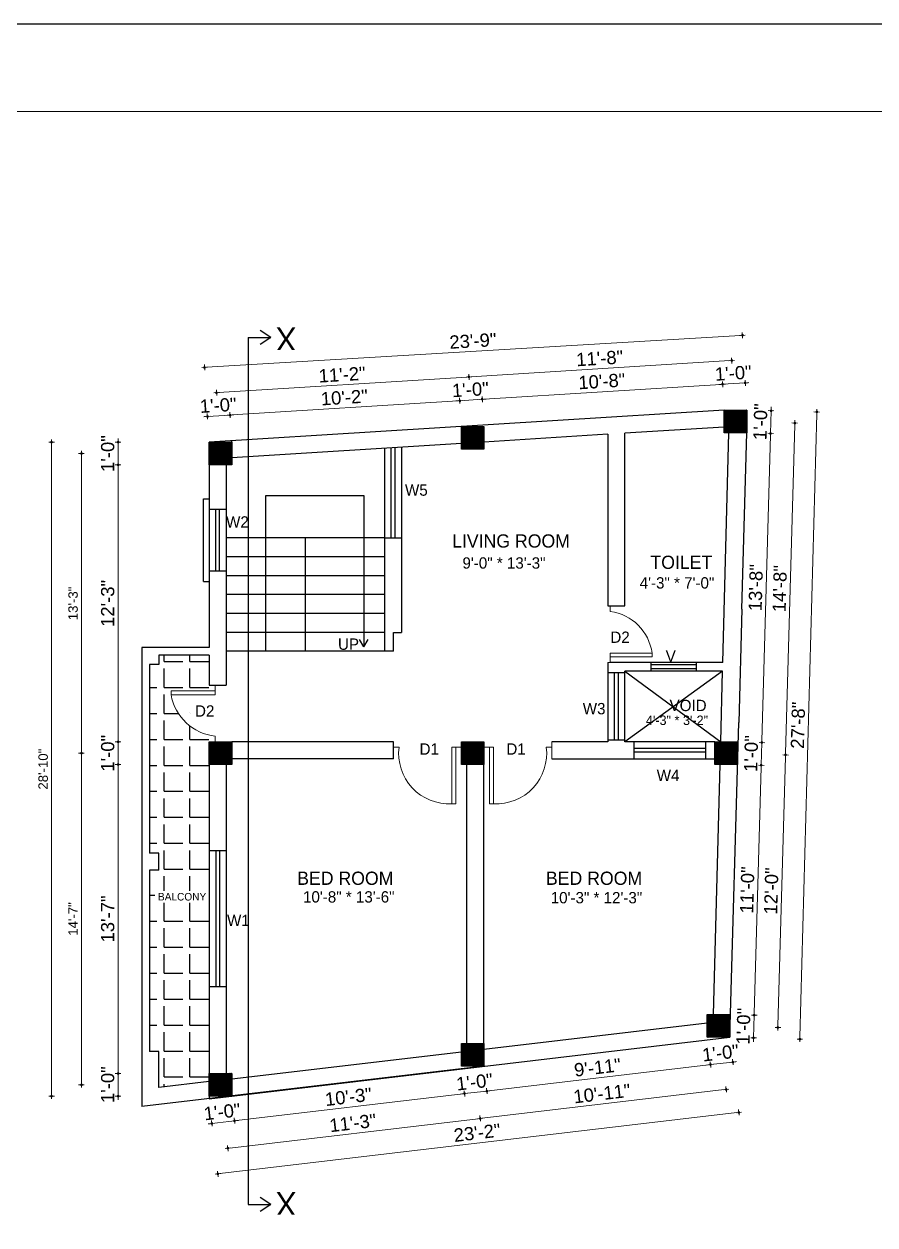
# Model space of a CAD drawing. Header units: inches. Extents: x 36657 to 39835, y -150 to 2098.
# Drawn here: x 38055 to 38506, y 1462 to 2098 of the extents above; entities that cross this region are included whole.
import ezdxf
from ezdxf.enums import TextEntityAlignment as Align

# ---------------------------------------------------------------- set-up
doc = ezdxf.new("R2010")
doc.units = ezdxf.units.IN
doc.header["$LTSCALE"] = 0.5
doc.header["$MEASUREMENT"] = 0
doc.header["$PDMODE"] = 66
for name, color, linetype, lineweight in [('0.13', 2, 'Continuous', 13), ('DW TEXT', 92, 'Continuous', 15), ('ELE1', 3, 'Continuous', 9), ('ELEVATION', 85, 'Continuous', 9), ('hatch', 9, 'Continuous', 0), ('Toilet', 7, 'Continuous', 25)]:
    doc.layers.add(name, color=color, linetype=linetype, lineweight=lineweight)
doc.styles.add('CEN', font='GOTHIC.TTF')
doc.styles.get("Standard").update_dxf_attribs({"font": 'arial.ttf'})
doc.dimstyles.new('S8', dxfattribs={"dimtxt": 5, "dimasz": 1, "dimexe": 6, "dimexo": 18, "dimgap": 1.9375, "dimtad": 1, "dimdec": 0, "dimzin": 3, "dimdsep": 46, "dimlunit": 4, "dimtxsty": 'Standard', "dimblk": 'dot 2', "dimcen": 12, "dimse1": 1, "dimse2": 1, "dimclrd": 1, "dimclre": 1, "dimclrt": 256, "dimadec": 0, "dimazin": 0, "dimtfac": 0.75, "dimtdec": 0, "dimtix": 1, "dimtmove": 1, "dimatfit": 3, "dimldrblk": 'DOT', "dimfxl": 1, "dimtolj": 1, "dimtzin": 0, "dimlwd": 9, "dimlwe": 9, "dimarcsym": 0})
pattern_1 = [(135, (38411.97178, -1856.22724), (-0.0883883476, -0.0883883476), [])]

# ---------------------------------------------------------------- blocks, each defined once
blk = doc.blocks.new('dot1')
at = {"layer": 'hatch'}
h = blk.add_hatch(color=256, dxfattribs=at)
edge = h.paths.add_edge_path()
edge.add_arc((0, 0), 1, 0, 360)
for p, q in [((3, 0), (-3, 0)), ((0, 3), (0, -3))]:
    blk.add_line(p, q, dxfattribs=at)
blk.add_circle((0, 0), 1, dxfattribs=at)
blk = doc.blocks.new('dot 2')
at = {"layer": 'hatch', "xscale": 0.5, "yscale": 0.5, "zscale": 0.5}
blk.add_blockref('dot1', (0, 0), dxfattribs=at)
blk = doc.blocks.new('*D1259')
at = {"layer": 'Defpoints', "color": 0, "transparency": 16777216}
for p in [(38153.12, 1528.5), (38165.12, 1529.92), (38166.67, 1516.8)]:
    blk.add_point(p, dxfattribs=at)
at = {"layer": 'Toilet', "color": 1, "lineweight": 9, "transparency": 16777216}
for p, q in [((38153.68, 1515.27), (38152.68, 1515.15)), ((38154.67, 1515.39), (38166.67, 1516.8)), ((38167.66, 1516.92), (38168.66, 1517.04))]:
    blk.add_line(p, q, dxfattribs=at)
for p, rotation in [((38154.67, 1515.39), 6.727351048226113), ((38166.67, 1516.8), 186.7273510482261)]:
    blk.add_blockref('dot 2', p, dxfattribs=dict(at, rotation=rotation))
at = {"layer": 'Toilet', "transparency": 16777216, "insert": (38160.02, 1521.57), "char_height": 7, "attachment_point": 5, "rotation": 6.72735}
blk.add_mtext('\\A1;1\'-0"', dxfattribs=at)
blk = doc.blocks.new('_Dot')
at = {"color": 0, "linetype": 'ByBlock', "lineweight": -2}
blk.add_line((-0.5, 0), (-1, 0), dxfattribs=at)
at = {"color": 0, "linetype": 'ByBlock', "const_width": 0.5}
blk.add_lwpolyline([(-0.25, 0, 1), (0.25, 0, 1)], format="xyb", close=True, dxfattribs=at)
blk = doc.blocks.new('*D1260')
at = {"layer": 'Defpoints', "color": 0, "transparency": 16777216}
for p in [(38286.74, 1545.68), (38165.12, 1529.92), (38288.46, 1531.17)]:
    blk.add_point(p, dxfattribs=at)
at = {"layer": 'Toilet', "color": 1, "lineweight": 9, "transparency": 16777216}
blk.add_line((38167.66, 1516.92), (38287.46, 1531.05), dxfattribs=at)
for p, rotation in [((38288.46, 1531.17), 6.727351048253515), ((38166.67, 1516.8), 186.7273510482535)]:
    blk.add_blockref('dot 2', p, dxfattribs=dict(at, rotation=rotation))
at = {"layer": 'Toilet', "transparency": 16777216, "insert": (38226.92, 1529.46), "char_height": 7, "attachment_point": 5, "rotation": 6.72735}
blk.add_mtext('\\A1;10\'-3"', dxfattribs=at)
blk = doc.blocks.new('*D1261')
at = {"layer": 'Defpoints', "color": 0, "transparency": 16777216}
for p in [(38286.74, 1545.68), (38298.74, 1545.68), (38300.29, 1532.56)]:
    blk.add_point(p, dxfattribs=at)
at = {"layer": 'Toilet', "color": 1, "lineweight": 9, "transparency": 16777216}
for p, q in [((38288.46, 1531.17), (38300.29, 1532.56)), ((38301.28, 1532.68), (38302.28, 1532.8)), ((38287.46, 1531.05), (38286.47, 1530.93))]:
    blk.add_line(p, q, dxfattribs=at)
for p, rotation in [((38288.46, 1531.17), 6.727351048253531), ((38300.29, 1532.56), 186.7273510482535)]:
    blk.add_blockref('dot 2', p, dxfattribs=dict(at, rotation=rotation))
at = {"layer": 'Toilet', "transparency": 16777216, "insert": (38293.73, 1537.34), "char_height": 7, "attachment_point": 5, "rotation": 6.72735}
blk.add_mtext('\\A1;1\'-0"', dxfattribs=at)
blk = doc.blocks.new('*D1262')
at = {"layer": 'Defpoints', "color": 0, "transparency": 16777216}
for p in [(38417.02, 1561.05), (38298.74, 1545.68), (38418.73, 1546.54)]:
    blk.add_point(p, dxfattribs=at)
at = {"layer": 'Toilet', "color": 1, "lineweight": 9, "transparency": 16777216}
blk.add_line((38301.28, 1532.68), (38417.74, 1546.42), dxfattribs=at)
for p, rotation in [((38418.73, 1546.54), 6.727351048253515), ((38300.29, 1532.56), 186.7273510482535)]:
    blk.add_blockref('dot 2', p, dxfattribs=dict(at, rotation=rotation))
at = {"layer": 'Toilet', "transparency": 16777216, "insert": (38358.87, 1545.02), "char_height": 7, "attachment_point": 5, "rotation": 6.72735}
blk.add_mtext('\\A1;9\'-11"', dxfattribs=at)
blk = doc.blocks.new('*D1263')
at = {"layer": 'Defpoints', "color": 0, "transparency": 16777216}
for p in [(38417.02, 1561.05), (38429.02, 1561.05), (38430.57, 1547.93)]:
    blk.add_point(p, dxfattribs=at)
at = {"layer": 'Toilet', "color": 1, "lineweight": 9, "transparency": 16777216}
for p, q in [((38417.74, 1546.42), (38416.75, 1546.3)), ((38418.73, 1546.54), (38430.57, 1547.93)), ((38431.56, 1548.05), (38432.56, 1548.17))]:
    blk.add_line(p, q, dxfattribs=at)
for p, rotation in [((38418.73, 1546.54), 6.727351048253531), ((38430.57, 1547.93), 186.7273510482535)]:
    blk.add_blockref('dot 2', p, dxfattribs=dict(at, rotation=rotation))
at = {"layer": 'Toilet', "transparency": 16777216, "insert": (38424.01, 1552.71), "char_height": 7, "attachment_point": 5, "rotation": 6.72735}
blk.add_mtext('\\A1;1\'-0"', dxfattribs=at)
blk = doc.blocks.new('*D1264')
at = {"layer": 'Defpoints', "color": 0, "transparency": 16777216}
for p in [(38423.02, 1567.05), (38292.74, 1551.68), (38296.71, 1518.04)]:
    blk.add_point(p, dxfattribs=at)
at = {"layer": 'Toilet', "color": 1, "lineweight": 9, "transparency": 16777216}
blk.add_line((38426, 1533.29), (38297.71, 1518.15), dxfattribs=at)
for p, rotation in [((38426.99, 1533.4), 6.727351048226033), ((38296.71, 1518.04), 186.727351048226)]:
    blk.add_blockref('dot 2', p, dxfattribs=dict(at, rotation=rotation))
at = {"layer": 'Toilet', "transparency": 16777216, "insert": (38361.21, 1531.19), "char_height": 7, "attachment_point": 5, "rotation": 6.72735}
blk.add_mtext('\\A1;10\'-11"', dxfattribs=at)
blk = doc.blocks.new('*D1265')
at = {"layer": 'Defpoints', "color": 0, "transparency": 16777216}
for p in [(38292.74, 1551.68), (38159.12, 1535.92), (38163.09, 1502.27)]:
    blk.add_point(p, dxfattribs=at)
at = {"layer": 'Toilet', "color": 1, "lineweight": 9, "transparency": 16777216}
blk.add_line((38295.72, 1517.92), (38164.08, 1502.39), dxfattribs=at)
for p, rotation in [((38296.71, 1518.04), 6.727351048253611), ((38163.09, 1502.27), 186.7273510482536)]:
    blk.add_blockref('dot 2', p, dxfattribs=dict(at, rotation=rotation))
at = {"layer": 'Toilet', "transparency": 16777216, "insert": (38229.26, 1515.63), "char_height": 7, "attachment_point": 5, "rotation": 6.72735}
blk.add_mtext('\\A1;11\'-3"', dxfattribs=at)
blk = doc.blocks.new('*D1266')
at = {"layer": 'Defpoints', "color": 0, "transparency": 16777216}
for p in [(38429.02, 1561.05), (38153.12, 1528.5), (38433.72, 1521.25)]:
    blk.add_point(p, dxfattribs=at)
at = {"layer": 'Toilet', "color": 1, "lineweight": 9, "transparency": 16777216}
blk.add_line((38158.81, 1488.82), (38432.72, 1521.13), dxfattribs=at)
for p, rotation in [((38433.72, 1521.25), 6.727351048225832), ((38157.82, 1488.7), 186.7273510482258)]:
    blk.add_blockref('dot 2', p, dxfattribs=dict(at, rotation=rotation))
at = {"layer": 'Toilet', "transparency": 16777216, "insert": (38295.12, 1510.45), "char_height": 7, "attachment_point": 5, "rotation": 6.72735}
blk.add_mtext('\\A1;23\'-2"', dxfattribs=at)
blk = doc.blocks.new('*D1267')
at = {"layer": 'Defpoints', "color": 0, "transparency": 16777216}
for p in [(38427.07, 1711.41), (38458.45, 1710.53), (38423.02, 1567.05)]:
    blk.add_point(p, dxfattribs=at)
at = {"layer": 'Toilet', "color": 1, "lineweight": 9, "transparency": 16777216}
blk.add_line((38454.43, 1567.17), (38458.42, 1709.53), dxfattribs=at)
for p, rotation in [((38458.45, 1710.53), 88.3940478382733), ((38454.4, 1566.17), 268.3940478382733)]:
    blk.add_blockref('dot 2', p, dxfattribs=dict(at, rotation=rotation))
at = {"layer": 'Toilet', "transparency": 16777216, "insert": (38450.92, 1638.5), "char_height": 7, "attachment_point": 5, "rotation": 88.39405}
blk.add_mtext('\\A1;12\'-0"', dxfattribs=at)
blk = doc.blocks.new('*D1268')
at = {"layer": 'Defpoints', "color": 0, "transparency": 16777216}
for p in [(38432, 1887.14), (38463.38, 1886.26), (38427.07, 1711.41)]:
    blk.add_point(p, dxfattribs=at)
at = {"layer": 'Toilet', "color": 1, "lineweight": 9, "transparency": 16777216}
blk.add_line((38458.48, 1711.53), (38463.35, 1885.26), dxfattribs=at)
for p, rotation in [((38463.38, 1886.26), 88.3940478382136), ((38458.45, 1710.53), 268.3940478382136)]:
    blk.add_blockref('dot 2', p, dxfattribs=dict(at, rotation=rotation))
at = {"layer": 'Toilet', "transparency": 16777216, "insert": (38455.41, 1798.55), "char_height": 7, "attachment_point": 5, "rotation": 88.39405}
blk.add_mtext('\\A1;14\'-8"', dxfattribs=at)
blk = doc.blocks.new('*D1237')
at = {"layer": 'Defpoints', "color": 0, "transparency": 16777216}
for p in [(38429.36, 1573.05), (38441.87, 1572.69), (38429.02, 1561.05)]:
    blk.add_point(p, dxfattribs=at)
at = {"layer": 'Toilet', "color": 1, "lineweight": 9, "transparency": 16777216}
for p, q in [((38441.53, 1560.69), (38441.87, 1572.69)), ((38441.9, 1573.69), (38441.93, 1574.69)), ((38441.5, 1559.69), (38441.48, 1558.7))]:
    blk.add_line(p, q, dxfattribs=at)
for p, rotation in [((38441.87, 1572.69), 268.3940478382552), ((38441.53, 1560.69), 88.39404783825515)]:
    blk.add_blockref('dot 2', p, dxfattribs=dict(at, rotation=rotation))
at = {"layer": 'Toilet', "transparency": 16777216, "insert": (38436.19, 1566.85), "char_height": 7, "attachment_point": 5, "rotation": 88.39405}
blk.add_mtext('\\A1;1\'-0"', dxfattribs=at)
blk = doc.blocks.new('*D1294')
at = {"layer": 'Defpoints', "color": 0, "transparency": 16777216}
for p in [(38433.07, 1705.41), (38445.58, 1705.06), (38429.36, 1573.05)]:
    blk.add_point(p, dxfattribs=at)
at = {"layer": 'Toilet', "color": 1, "lineweight": 9, "transparency": 16777216}
blk.add_line((38441.9, 1573.69), (38445.55, 1704.06), dxfattribs=at)
for p, rotation in [((38445.58, 1705.06), 88.3940478382136), ((38441.87, 1572.69), 268.3940478382136)]:
    blk.add_blockref('dot 2', p, dxfattribs=dict(at, rotation=rotation))
at = {"layer": 'Toilet', "transparency": 16777216, "insert": (38438.22, 1639.03), "char_height": 7, "attachment_point": 5, "rotation": 88.39405}
blk.add_mtext('\\A1;11\'-0"', dxfattribs=at)
blk = doc.blocks.new('*D1295')
at = {"layer": 'Defpoints', "color": 0, "transparency": 16777216}
for p in [(38433.07, 1717.41), (38445.92, 1717.05), (38433.07, 1705.41)]:
    blk.add_point(p, dxfattribs=at)
at = {"layer": 'Toilet', "color": 1, "lineweight": 9, "transparency": 16777216}
for p, q in [((38445.58, 1705.06), (38445.92, 1717.05)), ((38445.94, 1718.05), (38445.97, 1719.05)), ((38445.55, 1704.06), (38445.52, 1703.06))]:
    blk.add_line(p, q, dxfattribs=at)
for p, rotation in [((38445.92, 1717.05), 268.3940478382136), ((38445.58, 1705.06), 88.39404783821358)]:
    blk.add_blockref('dot 2', p, dxfattribs=dict(at, rotation=rotation))
at = {"layer": 'Toilet', "transparency": 16777216, "insert": (38440.24, 1711.21), "char_height": 7, "attachment_point": 5, "rotation": 88.39405}
blk.add_mtext('\\A1;1\'-0"', dxfattribs=at)
blk = doc.blocks.new('*D1296')
at = {"layer": 'Defpoints', "color": 0, "transparency": 16777216}
for p in [(38438, 1881.14), (38450.51, 1880.79), (38433.07, 1717.41)]:
    blk.add_point(p, dxfattribs=at)
at = {"layer": 'Toilet', "color": 1, "lineweight": 9, "transparency": 16777216}
blk.add_line((38445.94, 1718.05), (38450.48, 1879.79), dxfattribs=at)
for p, rotation in [((38450.51, 1880.79), 88.3940478382136), ((38445.92, 1717.05), 268.3940478382136)]:
    blk.add_blockref('dot 2', p, dxfattribs=dict(at, rotation=rotation))
at = {"layer": 'Toilet', "transparency": 16777216, "insert": (38442.7, 1799.07), "char_height": 7, "attachment_point": 5, "rotation": 88.39405}
blk.add_mtext('\\A1;13\'-8"', dxfattribs=at)
blk = doc.blocks.new('*D1297')
at = {"layer": 'Defpoints', "color": 0, "transparency": 16777216}
for p in [(38438, 1893.14), (38450.84, 1892.78), (38438, 1881.14)]:
    blk.add_point(p, dxfattribs=at)
at = {"layer": 'Toilet', "color": 1, "lineweight": 9, "transparency": 16777216}
for p, q in [((38450.51, 1880.79), (38450.84, 1892.78)), ((38450.87, 1893.78), (38450.9, 1894.78)), ((38450.48, 1879.79), (38450.45, 1878.79))]:
    blk.add_line(p, q, dxfattribs=at)
for p, rotation in [((38450.84, 1892.78), 268.3940478382136), ((38450.51, 1880.79), 88.39404783821358)]:
    blk.add_blockref('dot 2', p, dxfattribs=dict(at, rotation=rotation))
at = {"layer": 'Toilet', "transparency": 16777216, "insert": (38445.17, 1886.94), "char_height": 7, "attachment_point": 5, "rotation": 88.39405}
blk.add_mtext('\\A1;1\'-0"', dxfattribs=at)
blk = doc.blocks.new('*D1299')
at = {"layer": 'Defpoints', "color": 0, "transparency": 16777216}
for p in [(38164.27, 1890.49), (38153.12, 1876.09), (38165.12, 1876.84)]:
    blk.add_point(p, dxfattribs=at)
at = {"layer": 'Toilet', "color": 1, "lineweight": 9, "transparency": 16777216}
for p, q in [((38151.27, 1889.68), (38150.27, 1889.62)), ((38152.27, 1889.74), (38164.27, 1890.49)), ((38165.27, 1890.55), (38166.27, 1890.61))]:
    blk.add_line(p, q, dxfattribs=at)
for p, rotation in [((38152.27, 1889.74), 3.575827605927389), ((38164.27, 1890.49), 183.5758276059273)]:
    blk.add_blockref('dot 2', p, dxfattribs=dict(at, rotation=rotation))
at = {"layer": 'Toilet', "transparency": 16777216, "insert": (38157.93, 1895.62), "char_height": 7, "attachment_point": 5, "rotation": 3.57583}
blk.add_mtext('\\A1;1\'-0"', dxfattribs=at)
blk = doc.blocks.new('*D1300')
at = {"layer": 'Defpoints', "color": 0, "transparency": 16777216}
for p in [(38285.89, 1898.09), (38286.74, 1884.44), (38165.12, 1876.84)]:
    blk.add_point(p, dxfattribs=at)
at = {"layer": 'Toilet', "color": 1, "lineweight": 9, "transparency": 16777216}
blk.add_line((38165.27, 1890.55), (38284.89, 1898.03), dxfattribs=at)
for p, rotation in [((38285.89, 1898.09), 3.575827605928077), ((38164.27, 1890.49), 183.5758276059281)]:
    blk.add_blockref('dot 2', p, dxfattribs=dict(at, rotation=rotation))
at = {"layer": 'Toilet', "transparency": 16777216, "insert": (38224.74, 1899.79), "char_height": 7, "attachment_point": 5, "rotation": 3.57583}
blk.add_mtext('\\A1;10\'-2"', dxfattribs=at)
blk = doc.blocks.new('*D1301')
at = {"layer": 'Defpoints', "color": 0, "transparency": 16777216}
for p in [(38297.84, 1898.84), (38286.74, 1884.44), (38298.74, 1884.44)]:
    blk.add_point(p, dxfattribs=at)
at = {"layer": 'Toilet', "color": 1, "lineweight": 9, "transparency": 16777216}
for p, q in [((38284.89, 1898.03), (38283.9, 1897.97)), ((38285.89, 1898.09), (38297.84, 1898.84)), ((38298.84, 1898.9), (38299.84, 1898.96))]:
    blk.add_line(p, q, dxfattribs=at)
for p, rotation in [((38285.89, 1898.09), 3.575827605928028), ((38297.84, 1898.84), 183.5758276059281)]:
    blk.add_blockref('dot 2', p, dxfattribs=dict(at, rotation=rotation))
at = {"layer": 'Toilet', "transparency": 16777216, "insert": (38291.52, 1903.96), "char_height": 7, "attachment_point": 5, "rotation": 3.57583}
blk.add_mtext('\\A1;1\'-0"', dxfattribs=at)
blk = doc.blocks.new('*D1302')
at = {"layer": 'Defpoints', "color": 0, "transparency": 16777216}
for p in [(38425.14, 1906.79), (38426, 1893.14), (38298.74, 1884.44)]:
    blk.add_point(p, dxfattribs=at)
at = {"layer": 'Toilet', "color": 1, "lineweight": 9, "transparency": 16777216}
blk.add_line((38298.84, 1898.9), (38424.15, 1906.73), dxfattribs=at)
for p, rotation in [((38425.14, 1906.79), 3.575827605928077), ((38297.84, 1898.84), 183.5758276059281)]:
    blk.add_blockref('dot 2', p, dxfattribs=dict(at, rotation=rotation))
at = {"layer": 'Toilet', "transparency": 16777216, "insert": (38361.15, 1908.32), "char_height": 7, "attachment_point": 5, "rotation": 3.57583}
blk.add_mtext('\\A1;10\'-8"', dxfattribs=at)
blk = doc.blocks.new('*D1303')
at = {"layer": 'Defpoints', "color": 0, "transparency": 16777216}
for p in [(38437.1, 1907.54), (38426, 1893.14), (38438, 1893.14)]:
    blk.add_point(p, dxfattribs=at)
at = {"layer": 'Toilet', "color": 1, "lineweight": 9, "transparency": 16777216}
for p, q in [((38424.15, 1906.73), (38423.15, 1906.67)), ((38425.14, 1906.79), (38437.1, 1907.54)), ((38438.1, 1907.6), (38439.09, 1907.66))]:
    blk.add_line(p, q, dxfattribs=at)
for p, rotation in [((38425.14, 1906.79), 3.575827605928108), ((38437.1, 1907.54), 183.5758276059281)]:
    blk.add_blockref('dot 2', p, dxfattribs=dict(at, rotation=rotation))
at = {"layer": 'Toilet', "transparency": 16777216, "insert": (38430.78, 1912.67), "char_height": 7, "attachment_point": 5, "rotation": 3.57583}
blk.add_mtext('\\A1;1\'-0"', dxfattribs=at)
blk = doc.blocks.new('*D1304')
at = {"layer": 'Defpoints', "color": 0, "transparency": 16777216}
for p in [(38290.73, 1910.65), (38432, 1887.14), (38292.74, 1878.44)]:
    blk.add_point(p, dxfattribs=at)
at = {"layer": 'Toilet', "color": 1, "lineweight": 9, "transparency": 16777216}
blk.add_line((38428.99, 1919.29), (38291.73, 1910.71), dxfattribs=at)
for p, rotation in [((38429.98, 1919.35), 3.575843646370442), ((38290.73, 1910.65), 183.5758436463704)]:
    blk.add_blockref('dot 2', p, dxfattribs=dict(at, rotation=rotation))
at = {"layer": 'Toilet', "transparency": 16777216, "insert": (38360.01, 1920.5), "char_height": 7, "attachment_point": 5, "rotation": 3.57584}
blk.add_mtext('\\A1;11\'-8"', dxfattribs=at)
blk = doc.blocks.new('*D1305')
at = {"layer": 'Defpoints', "color": 0, "transparency": 16777216}
for p in [(38157.11, 1902.3), (38292.74, 1878.44), (38159.12, 1870.09)]:
    blk.add_point(p, dxfattribs=at)
at = {"layer": 'Toilet', "color": 1, "lineweight": 9, "transparency": 16777216}
blk.add_line((38289.73, 1910.59), (38158.11, 1902.36), dxfattribs=at)
for p, rotation in [((38290.73, 1910.65), 3.575843646351018), ((38157.11, 1902.3), 183.575843646351)]:
    blk.add_blockref('dot 2', p, dxfattribs=dict(at, rotation=rotation))
at = {"layer": 'Toilet', "transparency": 16777216, "insert": (38223.58, 1911.92), "char_height": 7, "attachment_point": 5, "rotation": 3.57584}
blk.add_mtext('\\A1;11\'-2"', dxfattribs=at)
blk = doc.blocks.new('*D1306')
at = {"layer": 'Defpoints', "color": 0, "transparency": 16777216}
for p in [(38150.75, 1915.7), (38438, 1893.14), (38153.12, 1876.09)]:
    blk.add_point(p, dxfattribs=at)
at = {"layer": 'Toilet', "color": 1, "lineweight": 9, "transparency": 16777216}
blk.add_line((38434.63, 1932.69), (38151.75, 1915.76), dxfattribs=at)
for p, rotation in [((38435.63, 1932.75), 3.425574687814992), ((38150.75, 1915.7), 183.425574687815)]:
    blk.add_blockref('dot 2', p, dxfattribs=dict(at, rotation=rotation))
at = {"layer": 'Toilet', "transparency": 16777216, "insert": (38292.86, 1929.73), "char_height": 7, "attachment_point": 5, "rotation": 3.42557}
blk.add_mtext('\\A1;23\'-9"', dxfattribs=at)
blk = doc.blocks.new('*D1282')
at = {"layer": 'Defpoints', "color": 0, "transparency": 16777216}
for p in [(38153.12, 1876.09), (38104.96, 1864.09), (38153.12, 1864.09)]:
    blk.add_point(p, dxfattribs=at)
at = {"layer": 'Toilet', "color": 1, "lineweight": 9, "transparency": 16777216}
for p, q in [((38104.96, 1877.09), (38104.96, 1878.09)), ((38104.96, 1876.09), (38104.96, 1864.09)), ((38104.96, 1863.09), (38104.96, 1862.09))]:
    blk.add_line(p, q, dxfattribs=at)
for p, rotation in [((38104.96, 1876.09), 270), ((38104.96, 1864.09), 90)]:
    blk.add_blockref('dot 2', p, dxfattribs=dict(at, rotation=rotation))
at = {"layer": 'Toilet', "transparency": 16777216, "insert": (38099.44, 1870.09), "char_height": 7, "attachment_point": 5, "rotation": 90}
blk.add_mtext('\\A1;1\'-0"', dxfattribs=at)
blk = doc.blocks.new('*D1283')
at = {"layer": 'Defpoints', "color": 0, "transparency": 16777216}
for p in [(38153.12, 1864.09), (38104.96, 1717.41), (38153.12, 1717.41)]:
    blk.add_point(p, dxfattribs=at)
at = {"layer": 'Toilet', "color": 1, "lineweight": 9, "transparency": 16777216}
blk.add_line((38104.96, 1863.09), (38104.96, 1718.41), dxfattribs=at)
for p, rotation in [((38104.96, 1864.09), 90), ((38104.96, 1717.41), 270)]:
    blk.add_blockref('dot 2', p, dxfattribs=dict(at, rotation=rotation))
at = {"layer": 'Toilet', "transparency": 16777216, "insert": (38099.44, 1790.75), "char_height": 7, "attachment_point": 5, "rotation": 90}
blk.add_mtext('\\A1;12\'-3"', dxfattribs=at)
blk = doc.blocks.new('*D1254')
at = {"layer": 'Defpoints', "color": 0, "transparency": 16777216}
for p in [(38153.12, 1717.41), (38104.96, 1705.41), (38153.12, 1705.41)]:
    blk.add_point(p, dxfattribs=at)
at = {"layer": 'Toilet', "color": 1, "lineweight": 9, "transparency": 16777216}
for p, q in [((38104.96, 1718.41), (38104.96, 1719.41)), ((38104.96, 1717.41), (38104.96, 1705.41)), ((38104.96, 1704.41), (38104.96, 1703.41))]:
    blk.add_line(p, q, dxfattribs=at)
for p, rotation in [((38104.96, 1717.41), 270), ((38104.96, 1705.41), 90)]:
    blk.add_blockref('dot 2', p, dxfattribs=dict(at, rotation=rotation))
at = {"layer": 'Toilet', "transparency": 16777216, "insert": (38099.44, 1711.41), "char_height": 7, "attachment_point": 5, "rotation": 90}
blk.add_mtext('\\A1;1\'-0"', dxfattribs=at)
blk = doc.blocks.new('*D1255')
at = {"layer": 'Defpoints', "color": 0, "transparency": 16777216}
for p in [(38153.12, 1705.41), (38104.96, 1541.92), (38153.12, 1541.92)]:
    blk.add_point(p, dxfattribs=at)
at = {"layer": 'Toilet', "color": 1, "lineweight": 9, "transparency": 16777216}
blk.add_line((38104.96, 1704.41), (38104.96, 1542.92), dxfattribs=at)
for p, rotation in [((38104.96, 1705.41), 90), ((38104.96, 1541.92), 270)]:
    blk.add_blockref('dot 2', p, dxfattribs=dict(at, rotation=rotation))
at = {"layer": 'Toilet', "transparency": 16777216, "insert": (38099.44, 1623.66), "char_height": 7, "attachment_point": 5, "rotation": 90}
blk.add_mtext('\\A1;13\'-7"', dxfattribs=at)
blk = doc.blocks.new('*D1256')
at = {"layer": 'Defpoints', "color": 0, "transparency": 16777216}
for p in [(38153.12, 1541.92), (38104.96, 1529.92), (38153.12, 1529.92)]:
    blk.add_point(p, dxfattribs=at)
at = {"layer": 'Toilet', "color": 1, "lineweight": 9, "transparency": 16777216}
for p, q in [((38104.96, 1542.92), (38104.96, 1543.92)), ((38104.96, 1541.92), (38104.96, 1529.92)), ((38104.96, 1528.92), (38104.96, 1527.92))]:
    blk.add_line(p, q, dxfattribs=at)
for p, rotation in [((38104.96, 1541.92), 270), ((38104.96, 1529.92), 90)]:
    blk.add_blockref('dot 2', p, dxfattribs=dict(at, rotation=rotation))
at = {"layer": 'Toilet', "transparency": 16777216, "insert": (38099.44, 1535.92), "char_height": 7, "attachment_point": 5, "rotation": 90}
blk.add_mtext('\\A1;1\'-0"', dxfattribs=at)
blk = doc.blocks.new('*D1235')
at = {"layer": 'Defpoints', "color": 0, "transparency": 16777216}
for p in [(38153.12, 1876.09), (38069.74, 1529.92), (38153.12, 1529.92)]:
    blk.add_point(p, dxfattribs=at)
at = {"layer": 'Toilet', "color": 1, "lineweight": 9, "transparency": 16777216}
blk.add_line((38069.74, 1875.09), (38069.74, 1530.92), dxfattribs=at)
for p, rotation in [((38069.74, 1876.09), 90), ((38069.74, 1529.92), 270)]:
    blk.add_blockref('dot 2', p, dxfattribs=dict(at, rotation=rotation))
at = {"layer": 'Toilet', "transparency": 16777216, "insert": (38065.25, 1703), "char_height": 5, "attachment_point": 5, "rotation": 90}
blk.add_mtext('\\A1;28\'-10"', dxfattribs=at)

msp = doc.modelspace()

# ---------------------------------------------------------------- hatches: boundary and pattern name
at = {"layer": 'Toilet'}
h = msp.add_hatch(dxfattribs=at)
h.set_pattern_fill('ANSI31', color=256, angle=90)
h.set_pattern_definition(pattern_1)
h.paths.add_polyline_path([(38438, 1893.14), (38426, 1893.14), (38426, 1893.14), (38426, 1881.14), (38438, 1881.14)])
h = msp.add_hatch(dxfattribs=at)
h.set_pattern_fill('ANSI31', color=256, angle=90)
h.set_pattern_definition(pattern_1)
h.paths.add_polyline_path([(38153.12, 1541.92), (38153.12, 1529.92), (38165.12, 1529.92), (38165.12, 1541.92)])
h.paths.add_polyline_path([(38153.12, 1705.41), (38165.12, 1705.41), (38165.12, 1717.41), (38153.12, 1717.41)])
h.paths.add_polyline_path([(38165.12, 1864.09), (38165.12, 1876.09), (38153.12, 1876.09), (38153.12, 1864.09)])
h.paths.add_polyline_path([(38298.74, 1872.44), (38298.74, 1884.44), (38286.74, 1884.44), (38286.74, 1872.44)])
h.paths.add_polyline_path([(38421.07, 1717.41), (38421.07, 1705.41), (38433.07, 1705.41), (38433.07, 1717.41)])
h.paths.add_polyline_path([(38417.02, 1561.05), (38429.02, 1561.05), (38429.02, 1573.05), (38417.02, 1573.05)])
h.paths.add_polyline_path([(38298.74, 1557.68), (38286.74, 1557.68), (38286.74, 1545.68), (38298.74, 1545.68)])
h.paths.add_polyline_path([(38298.74, 1705.41), (38298.74, 1717.41), (38286.74, 1717.41), (38286.74, 1705.41)])
h = msp.add_hatch(dxfattribs=at)
h.set_pattern_fill('ANGLE', color=256, scale=50)
h.set_pattern_definition([(0, (16101.739, 0), (0, 13.75), [10, -3.75]), (90, (16101.739, 0), (-13.75, 8e-16), [10, -3.75])])
edge = h.paths.add_edge_path()
edge.add_line((38153.12, 1717.41), (38156.38, 1717.41))
edge.add_line((38156.38, 1717.41), (38156.38, 1720.41))
edge.add_arc((38159.44, 1747.14), 26.9, 190.12311, 263.4705, ccw=False)
edge.add_line((38132.96, 1742.41), (38132.96, 1744.41))
edge.add_line((38132.96, 1744.41), (38156.38, 1744.41))
edge.add_line((38156.38, 1744.41), (38156.38, 1747.41))
edge.add_line((38156.38, 1747.41), (38153.62, 1747.41))
edge.add_line((38153.62, 1747.41), (38153.12, 1747.41))
edge.add_line((38153.12, 1747.41), (38153.12, 1763.41))
edge.add_line((38153.12, 1763.41), (38126.56, 1763.41))
edge.add_line((38126.56, 1763.41), (38126.56, 1758.41))
edge.add_line((38126.56, 1758.41), (38121.56, 1758.41))
edge.add_line((38121.56, 1758.41), (38121.56, 1658.5))
edge.add_line((38121.56, 1658.5), (38126.56, 1658.5))
edge.add_line((38126.56, 1658.5), (38126.56, 1649.5))
edge.add_line((38126.56, 1649.5), (38121.56, 1649.5))
edge.add_line((38121.56, 1649.5), (38121.56, 1553.5))
edge.add_line((38121.56, 1553.5), (38126.56, 1553.5))
edge.add_line((38126.56, 1553.5), (38126.56, 1534.43))
edge.add_line((38126.56, 1534.43), (38153.12, 1537.5))
edge.add_line((38153.12, 1537.5), (38153.12, 1541.92))
edge.add_line((38153.12, 1541.92), (38153.12, 1717.41))
h.paths.add_polyline_path([(38124.44, 1632.29), (38153.21, 1632.29), (38153.21, 1638.6), (38124.44, 1638.6)], flags=16)

# ---------------------------------------------------------------- linework, layer by layer
at = {"layer": '0.13', "color": 0, "ltscale": 0.5}
for p, q in [((38368.41, 1789.41), (38364.41, 1789.41)), ((38368.41, 1759.41), (38364.41, 1759.41)), ((38153.62, 1747.41), (38157.62, 1747.41)), ((38153.62, 1717.41), (38157.62, 1717.41)), ((38286.74, 1717.41), (38286.74, 1713.41)), ((38298.74, 1717.41), (38298.74, 1713.41)), ((38334.74, 1717.41), (38334.74, 1708.41))]:
    msp.add_line(p, q, dxfattribs=at)
at = {"layer": 'Defpoints'}
msp.add_lwpolyline([(39834.69, 2097.54), (36657.09, 2097.54), (36657.09, -150.43), (39834.69, -150.43)], close=True, dxfattribs=at)
at = {"layer": 'ELE1'}
msp.add_lwpolyline([(36703.41, 2051.22), (39788.37, 2051.22), (39788.37, -104.11), (36703.41, -104.11)], close=True, dxfattribs=at)
at = {"layer": 'ELEVATION', "color": 146, "ltscale": 0.25, "true_color": 0x105689}
for p, q in [((38365.66, 1786.41), (38365.66, 1789.41)), ((38387.75, 1764.41), (38365.66, 1764.41)), ((38365.66, 1764.41), (38365.66, 1762.41)), ((38365.66, 1759.41), (38365.66, 1762.41)), ((38365.66, 1762.41), (38387.75, 1762.41)), ((38387.75, 1762.41), (38387.75, 1764.41)), ((38156.38, 1744.41), (38132.96, 1744.41)), ((38132.96, 1744.41), (38132.96, 1742.41)), ((38132.96, 1742.41), (38156.38, 1742.41)), ((38156.38, 1747.41), (38156.38, 1744.41)), ((38156.38, 1742.41), (38156.38, 1744.41)), ((38156.38, 1720.41), (38156.38, 1717.41)), ((38250.74, 1714.65), (38253.74, 1714.65)), ((38281.74, 1684.65), (38281.74, 1714.65)), ((38281.74, 1714.65), (38283.74, 1714.65)), ((38286.74, 1714.65), (38283.74, 1714.65)), ((38283.74, 1714.65), (38283.74, 1684.65)), ((38298.74, 1714.65), (38301.74, 1714.65)), ((38301.74, 1714.65), (38301.74, 1684.65)), ((38303.74, 1714.65), (38301.74, 1714.65)), ((38303.74, 1684.65), (38303.74, 1714.65)), ((38334.74, 1714.65), (38331.74, 1714.65)), ((38283.74, 1684.65), (38281.74, 1684.65)), ((38301.74, 1684.65), (38303.74, 1684.65))]:
    msp.add_line(p, q, dxfattribs=at)
for centre, radius, start, end in [((38362.48, 1761.13), 25.48, 7.39655, 82.84168), ((38159.44, 1747.14), 26.9, 190.12311, 263.4705), ((38280.29, 1711.36), 26.75, 172.93802, 273.11211), ((38305.2, 1711.36), 26.75, 266.88789, 7.06198)]:
    msp.add_arc(centre, radius, start, end, dxfattribs=at)
at = {"layer": 'Toilet'}
for p, q in [((38185.88, 1931.58), (38180.21, 1935.28)), ((38173.88, 1931.58), (38173.88, 1472.54)), ((38173.88, 1931.58), (38185.88, 1931.58)), ((38185.88, 1931.58), (38180.21, 1927.88)), ((38426, 1893.14), (38153.12, 1876.09)), ((38426, 1884.12), (38373.41, 1880.84)), ((38153.12, 1876.09), (38153.12, 1767.41)), ((38165.12, 1876.09), (38165.12, 1876.84)), ((38364.41, 1880.28), (38298.74, 1876.17)), ((38364.41, 1880.28), (38364.41, 1789.41)), ((38373.41, 1789.41), (38373.41, 1880.84)), ((38425.21, 1759.41), (38428.39, 1881.14)), ((38435.38, 1787.68), (38438, 1881.14)), ((38286.74, 1875.42), (38165.12, 1867.82)), ((38246.12, 1872.88), (38246.12, 1765.41)), ((38249.62, 1825.41), (38249.62, 1873.07)), ((38251.62, 1825.41), (38251.62, 1873.26)), ((38255.12, 1873.45), (38255.12, 1775.41)), ((38162.12, 1864.09), (38162.12, 1747.41)), ((38150.12, 1802.41), (38150.12, 1846.09)), ((38150.12, 1846.09), (38153.12, 1846.09)), ((38183.12, 1765.41), (38183.12, 1847.83)), ((38183.12, 1847.83), (38235.12, 1847.83)), ((38235.12, 1847.83), (38235.12, 1767.8)), ((38153.12, 1840.59), (38162.12, 1840.59)), ((38156.62, 1807.91), (38156.62, 1840.59)), ((38158.62, 1807.91), (38158.62, 1840.59)), ((38204.12, 1825.41), (38162.12, 1825.41)), ((38204.12, 1765.41), (38204.12, 1825.41)), ((38246.12, 1825.41), (38204.12, 1825.41)), ((38204.12, 1765.41), (38204.12, 1825.41)), ((38246.12, 1825.41), (38255.12, 1825.41)), ((38204.12, 1815.41), (38162.12, 1815.41)), ((38246.12, 1815.41), (38204.12, 1815.41)), ((38162.12, 1807.91), (38153.12, 1807.91)), ((38150.12, 1802.41), (38153.12, 1802.41)), ((38204.12, 1805.41), (38162.12, 1805.41)), ((38246.12, 1805.41), (38204.12, 1805.41)), ((38204.12, 1795.41), (38162.12, 1795.41)), ((38246.12, 1795.41), (38204.12, 1795.41)), ((38364.41, 1789.41), (38373.41, 1789.41)), ((38435.38, 1787.68), (38433.7, 1727.68)), ((38204.12, 1785.41), (38162.12, 1785.41)), ((38246.12, 1785.41), (38204.12, 1785.41)), ((38204.12, 1775.41), (38162.12, 1775.41)), ((38246.12, 1775.41), (38204.12, 1775.41)), ((38250.74, 1775.41), (38255.12, 1775.41)), ((38250.74, 1765.41), (38250.74, 1775.41)), ((38235.12, 1767.8), (38232.86, 1771.68)), ((38235.12, 1767.8), (38237.38, 1771.68)), ((38117.56, 1767.41), (38117.56, 1524.31)), ((38153.12, 1767.41), (38117.56, 1767.41)), ((38126.56, 1763.41), (38126.56, 1758.41)), ((38153.12, 1763.41), (38126.56, 1763.41)), ((38153.12, 1763.41), (38153.12, 1747.41)), ((38204.12, 1765.41), (38162.12, 1765.41)), ((38246.12, 1765.41), (38204.12, 1765.41)), ((38250.74, 1765.41), (38246.12, 1765.41)), ((38121.56, 1758.41), (38121.56, 1658.5)), ((38126.56, 1758.41), (38121.56, 1758.41)), ((38364.41, 1759.41), (38364.41, 1717.41)), ((38425.21, 1759.41), (38365.66, 1759.41)), ((38387.25, 1754.91), (38387.25, 1759.41)), ((38411.25, 1758.16), (38387.25, 1758.16)), ((38411.25, 1756.16), (38387.25, 1756.16)), ((38411.25, 1754.91), (38411.25, 1759.41)), ((38373.41, 1753.91), (38364.41, 1753.91)), ((38367.91, 1718.41), (38367.91, 1753.91)), ((38369.91, 1718.41), (38369.91, 1753.91)), ((38425.09, 1754.91), (38373.41, 1754.91)), ((38425.09, 1754.91), (38373.41, 1717.41)), ((38373.41, 1754.91), (38424.12, 1717.41)), ((38373.41, 1717.41), (38373.41, 1754.91)), ((38424.12, 1717.41), (38425.09, 1754.91)), ((38153.12, 1747.41), (38162.12, 1747.41)), ((38429.02, 1561.05), (38433.7, 1727.68)), ((38433.66, 1726.41), (38433.66, 1726.41)), ((38153.12, 1717.41), (38153.12, 1528.5)), ((38250.74, 1717.41), (38165.12, 1717.41)), ((38250.74, 1708.41), (38250.74, 1717.41)), ((38364.41, 1717.41), (38334.74, 1717.41)), ((38373.41, 1718.41), (38364.41, 1718.41)), ((38421.07, 1717.41), (38373.41, 1717.41)), ((38378.24, 1708.41), (38378.24, 1717.41)), ((38416.24, 1708.41), (38416.24, 1717.41)), ((38416.24, 1713.91), (38378.24, 1713.91)), ((38416.24, 1711.91), (38378.24, 1711.91)), ((38162.12, 1705.41), (38162.12, 1541.92)), ((38250.74, 1708.41), (38165.12, 1708.41)), ((38289.74, 1557.68), (38289.74, 1705.41)), ((38298.74, 1554.56), (38298.74, 1705.41)), ((38334.74, 1708.41), (38421.07, 1708.41)), ((38420.35, 1573.05), (38423.8, 1705.41)), ((38126.56, 1658.5), (38121.56, 1658.5)), ((38126.56, 1649.5), (38126.56, 1658.5)), ((38162.12, 1659.66), (38153.12, 1659.66)), ((38156.62, 1659.66), (38156.62, 1587.66)), ((38158.62, 1659.66), (38158.62, 1587.66)), ((38121.56, 1649.5), (38121.56, 1553.5)), ((38126.56, 1649.5), (38121.56, 1649.5)), ((38162.12, 1587.66), (38153.12, 1587.66)), ((38420.35, 1573.05), (38429.36, 1573.05)), ((38298.74, 1554.74), (38417.02, 1568.69)), ((38153.12, 1528.5), (38429.02, 1561.05)), ((38126.56, 1553.5), (38121.56, 1553.5)), ((38126.56, 1534.43), (38126.56, 1553.5)), ((38165.12, 1538.98), (38286.74, 1553.32)), ((38298.74, 1545.68), (38117.56, 1524.31)), ((38153.12, 1537.56), (38126.56, 1534.43)), ((38185.88, 1472.54), (38180.21, 1476.24)), ((38173.88, 1472.54), (38185.88, 1472.54)), ((38185.88, 1472.54), (38180.21, 1468.84))]:
    msp.add_line(p, q, dxfattribs=at)
for points in [[(38426, 1881.14), (38426, 1893.14), (38438, 1893.14), (38438, 1881.14)], [(38286.74, 1872.44), (38286.74, 1884.44), (38298.74, 1884.44), (38298.74, 1872.44)], [(38153.12, 1864.09), (38153.12, 1876.09), (38165.12, 1876.09), (38165.12, 1864.09)], [(38153.12, 1705.41), (38153.12, 1717.41), (38165.12, 1717.41), (38165.12, 1705.41)], [(38286.74, 1705.41), (38286.74, 1717.41), (38298.74, 1717.41), (38298.74, 1705.41)], [(38421.07, 1705.41), (38421.07, 1717.41), (38433.07, 1717.41), (38433.07, 1705.41)], [(38417.02, 1561.05), (38417.02, 1573.05), (38429.02, 1573.05), (38429.02, 1561.05)], [(38286.74, 1545.68), (38286.74, 1557.68), (38298.74, 1557.68), (38298.74, 1545.68)], [(38153.12, 1529.92), (38153.12, 1541.92), (38165.12, 1541.92), (38165.12, 1529.92)]]:
    msp.add_lwpolyline(points, close=True, dxfattribs=at)

# ---------------------------------------------------------------- texts
at = {"layer": 'DW TEXT', "ltscale": 0.13, "style": 'CEN'}
for p in [(38193.92, 1931.01), (38193.92, 1473.1)]:
    msp.add_text('X', height=12, rotation=180, dxfattribs=at).set_placement(p, align=Align.MIDDLE_CENTER)
for s, height, p in [('W5', 6, (38262.92, 1850.78)), ('W2', 6, (38168.14, 1833.88)), ('LIVING ROOM ', 7, (38314.35, 1823.82)), ('9\'-0" * 13\'-3"', 6, (38309.33, 1812.16)), ('TOILET', 7, (38403.28, 1812.53)), ('4\'-3" * 7\'-0"', 6, (38400.97, 1801.62)), ('D2', 6, (38370.81, 1772.86)), ('UP', 6, (38226.98, 1769.19)), ('V', 6, (38397.66, 1762.83)), ('D2', 6, (38150.8, 1733.8)), ('W3', 6, (38357.08, 1735.04)), ('VOID', 6, (38406.85, 1736.72)), ('4\'-3" * 3\'-2"', 5, (38400.97, 1728.87)), ('D1', 6, (38269.74, 1713.65)), ('D1', 6, (38315.74, 1713.65)), ('W4', 6, (38396.26, 1699.67)), ('BED ROOM', 7, (38225.28, 1645.23)), ('BED ROOM', 7, (38357.02, 1645.23)), ('BALCONY', 4, (38138.83, 1635.45)), ('10\'-8" * 13\'-6"', 6, (38227.12, 1635.36)), ('10\'-3" * 12\'-3"', 6, (38358.32, 1634.94)), ('W1', 6, (38168.65, 1622.93))]:
    msp.add_text(s, height=height, dxfattribs=at).set_placement(p, align=Align.MIDDLE_CENTER)

# ---------------------------------------------------------------- dimensions: what is measured, and where the dimension line sits
at = {"layer": 'Toilet'}
for p1, p2, distance, picture, middle in [((38438, 1893.14), (38153.12, 1876.09), -39.68, '*D1306', (38292.86, 1929.73)), ((38432, 1887.14), (38292.74, 1878.44), -32.27, '*D1304', (38360.01, 1920.5)), ((38153.12, 1876.09), (38165.12, 1876.84), 13.68, '*D1299', (38157.93, 1895.62)), ((38423.02, 1567.05), (38427.07, 1711.41), -31.39, '*D1267', (38450.92, 1638.5)), ((38429.02, 1561.05), (38429.36, 1573.05), -12.51, '*D1237', (38436.19, 1566.85)), ((38423.02, 1567.05), (38292.74, 1551.68), 33.88, '*D1264', (38361.21, 1531.19)), ((38153.12, 1528.5), (38429.02, 1561.05), -40.07, '*D1266', (38295.12, 1510.45)), ((38153.12, 1528.5), (38165.12, 1529.92), -13.2, '*D1259', (38160.02, 1521.57))]:
    dim = msp.add_aligned_dim(p1=p1, p2=p2, distance=distance, dimstyle='S8', override={"dimtxt": 7, "dimfxl": 2, "dimfxlon": 1, "dimarcsym": 1}, dxfattribs=at)
    dim.commit()
    dim.dimension.update_dxf_attribs({"geometry": picture, "text_midpoint": middle})
for base, p1, p2, angle, override, picture, middle in [((38157.11, 1902.3), (38292.74, 1878.44), (38159.12, 1870.09), 3.57584, {"dimtxt": 7, "dimfxl": 2, "dimfxlon": 1, "dimarcsym": 1}, '*D1305', (38223.58, 1911.92)), ((38437.1, 1907.54), (38426, 1893.14), (38438, 1893.14), 183.57583, {"dimtxt": 7, "dimfxl": 2, "dimfxlon": 1, "dimarcsym": 1}, '*D1303', (38430.78, 1912.67)), ((38297.84, 1898.84), (38286.74, 1884.44), (38298.74, 1884.44), 183.57583, {"dimtxt": 7, "dimfxl": 2, "dimfxlon": 1, "dimarcsym": 1}, '*D1301', (38291.52, 1903.96)), ((38425.14, 1906.79), (38298.74, 1884.44), (38426, 1893.14), 183.57583, {"dimtxt": 7, "dimfxl": 2, "dimfxlon": 1, "dimarcsym": 1}, '*D1302', (38361.15, 1908.32)), ((38285.89, 1898.09), (38165.12, 1876.84), (38286.74, 1884.44), 183.57583, {"dimtxt": 7, "dimfxl": 2, "dimfxlon": 1, "dimarcsym": 1}, '*D1300', (38224.74, 1899.79)), ((38450.84, 1892.78), (38438, 1881.14), (38438, 1893.14), 268.39405, {"dimtxt": 7, "dimfxl": 2, "dimfxlon": 1, "dimarcsym": 1}, '*D1297', (38445.17, 1886.94)), ((38463.38, 1886.26), (38427.07, 1711.41), (38432, 1887.14), 268.39405, {"dimtxt": 7, "dimfxl": 2, "dimfxlon": 1, "dimarcsym": 1}, '*D1268', (38455.41, 1798.55)), ((38450.51, 1880.79), (38433.07, 1717.41), (38438, 1881.14), 268.39405, {"dimtxt": 7, "dimfxl": 2, "dimfxlon": 1, "dimarcsym": 1}, '*D1296', (38442.7, 1799.07)), ((38069.74, 1529.92), (38153.12, 1876.09), (38153.12, 1529.92), 90, {"dimfxl": 2, "dimfxlon": 1, "dimarcsym": 1}, '*D1235', (38065.25, 1703)), ((38104.96, 1864.09), (38153.12, 1876.09), (38153.12, 1864.09), 90, {"dimtxt": 7, "dimfxl": 2, "dimfxlon": 1, "dimarcsym": 1}, '*D1282', (38099.44, 1870.09)), ((38104.96, 1717.41), (38153.12, 1864.09), (38153.12, 1717.41), 90, {"dimtxt": 7, "dimfxl": 2, "dimfxlon": 1, "dimarcsym": 1}, '*D1283', (38099.44, 1790.75)), ((38104.96, 1705.41), (38153.12, 1717.41), (38153.12, 1705.41), 90, {"dimtxt": 7, "dimfxl": 2, "dimfxlon": 1, "dimarcsym": 1}, '*D1254', (38099.44, 1711.41)), ((38445.92, 1717.05), (38433.07, 1705.41), (38433.07, 1717.41), 268.39405, {"dimtxt": 7, "dimfxl": 2, "dimfxlon": 1, "dimarcsym": 1}, '*D1295', (38440.24, 1711.21)), ((38104.96, 1541.92), (38153.12, 1705.41), (38153.12, 1541.92), 90, {"dimtxt": 7, "dimfxl": 2, "dimfxlon": 1, "dimarcsym": 1}, '*D1255', (38099.44, 1623.66)), ((38445.58, 1705.06), (38429.36, 1573.05), (38433.07, 1705.41), 268.39405, {"dimtxt": 7, "dimfxl": 2, "dimfxlon": 1, "dimarcsym": 1}, '*D1294', (38438.22, 1639.03)), ((38418.73, 1546.54), (38298.74, 1545.68), (38417.02, 1561.05), 186.72735, {"dimtxt": 7, "dimfxl": 2, "dimfxlon": 1, "dimarcsym": 1}, '*D1262', (38358.87, 1545.02)), ((38430.57, 1547.93), (38417.02, 1561.05), (38429.02, 1561.05), 186.72735, {"dimtxt": 7, "dimfxl": 2, "dimfxlon": 1, "dimarcsym": 1}, '*D1263', (38424.01, 1552.71)), ((38163.09, 1502.27), (38292.74, 1551.68), (38159.12, 1535.92), 6.72735, {"dimtxt": 7, "dimfxl": 2, "dimfxlon": 1, "dimarcsym": 1}, '*D1265', (38229.26, 1515.63)), ((38104.96, 1529.92), (38153.12, 1541.92), (38153.12, 1529.92), 90, {"dimtxt": 7, "dimfxl": 2, "dimfxlon": 1, "dimarcsym": 1}, '*D1256', (38099.44, 1535.92)), ((38288.46, 1531.17), (38165.12, 1529.92), (38286.74, 1545.68), 186.72735, {"dimtxt": 7, "dimfxl": 2, "dimfxlon": 1, "dimarcsym": 1}, '*D1260', (38226.92, 1529.46)), ((38300.29, 1532.56), (38286.74, 1545.68), (38298.74, 1545.68), 186.72735, {"dimtxt": 7, "dimfxl": 2, "dimfxlon": 1, "dimarcsym": 1}, '*D1261', (38293.73, 1537.34))]:
    dim = msp.add_linear_dim(base=base, p1=p1, p2=p2, angle=angle, dimstyle='S8', override=override, dxfattribs=at)
    dim.commit()
    dim.dimension.update_dxf_attribs({"geometry": picture, "text_midpoint": middle})
msp.add_aligned_dim(p1=(38429.02, 1561.05), p2=(38438, 1893.14), distance=-37.03, dimstyle='S8', override={"dimtxt": 7, "dimfxl": 2, "dimfxlon": 1, "dimarcsym": 1}, dxfattribs=at).render()
for base, p1, p2 in [((38085.54, 1870.09), (38159.12, 1711.41), (38159.12, 1870.09)), ((38085.54, 1711.41), (38159.12, 1535.92), (38159.12, 1711.41))]:
    msp.add_linear_dim(base=base, p1=p1, p2=p2, angle=90, dimstyle='S8', override={"dimfxl": 2, "dimfxlon": 1, "dimarcsym": 1}, dxfattribs=at).render()

doc.saveas('drawing.dxf')
